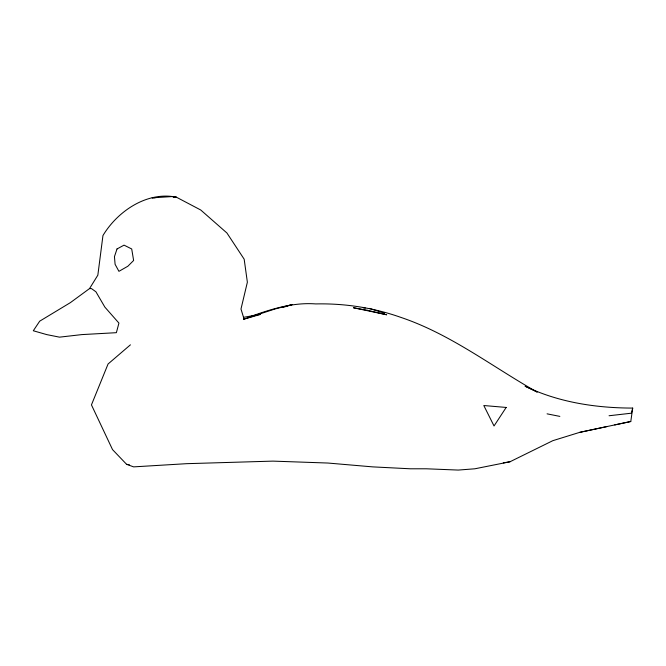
<?xml version="1.0" encoding="UTF-8"?>
<svg xmlns="http://www.w3.org/2000/svg" width="666" height="666" viewBox="0 0 666 666"><rect width="100%" height="100%" fill="white"/><g stroke="black" fill="none" stroke-linecap="round" stroke-linejoin="round"><path stroke-width="1" d="M130.428 344.822L108.067 363.994L91.45 404.886L112.537 449.617L126.598 464.319L133.625 466.874L186.663 463.678L272.935 461.122L327.888 463.037L372.619 466.874L410.323 468.789L426.298 468.789L458.25 470.071L474.858 468.789L510.006 461.763L552.822 440.676L579.661 432.367L630.785 421.503L632.7 408.083C595.92 408.017 558.499 402.331 525.149 386.255M632.7 408.083L631.418 413.195L609.057 415.75M89.535 288.586L91.45 288.586L95.921 291.783L104.87 307.118L118.931 323.093L116.375 332.684L81.868 334.598L59.499 337.154L46.72 334.598L33.3 330.761L39.694 321.179L70.363 302.647L89.535 288.586L97.844 275.166L102.955 235.548C117.557 211.172 147.219 191.1 176.44 197.211L200.724 209.99L226.923 232.992L244.172 259.191L247.369 282.201L240.984 309.032L243.54 317.341L243.54 319.264L260.439 314.435M250.05 316.708C271.195 309.082 292.965 302.206 315.751 303.921C344.647 303.288 373.468 307.717 400.732 317.341C450.391 334.032 491.983 366.508 536.996 392.008M243.54 319.264L274.85 309.032L292.099 304.562L283.2 307.342M579.661 432.367L606.726 426.615M614.743 424.908L630.785 421.503M243.54 317.341L260.439 314.327M503.296 462.878L510.006 461.763M155.195 197.769L152.156 197.844L171.97 196.57L176.44 197.211L173.401 197.286M363.286 307.883L365.334 308.058M126.598 464.319L129.362 464.743M547.069 413.836L559.848 416.392M369.422 308.4L384.49 313.236M525.316 386.255L537.146 392.008M117.008 248.967L114.452 256.635L115.093 264.302L118.931 271.337L127.872 266.225L133.625 260.473L131.71 248.967L124.043 245.138L117.008 248.967M506.177 407.442L494.03 425.974L483.807 405.527L506.177 407.442M367.507 310.314L353.446 307.759L386.68 314.785L367.507 310.314"/></g></svg>
